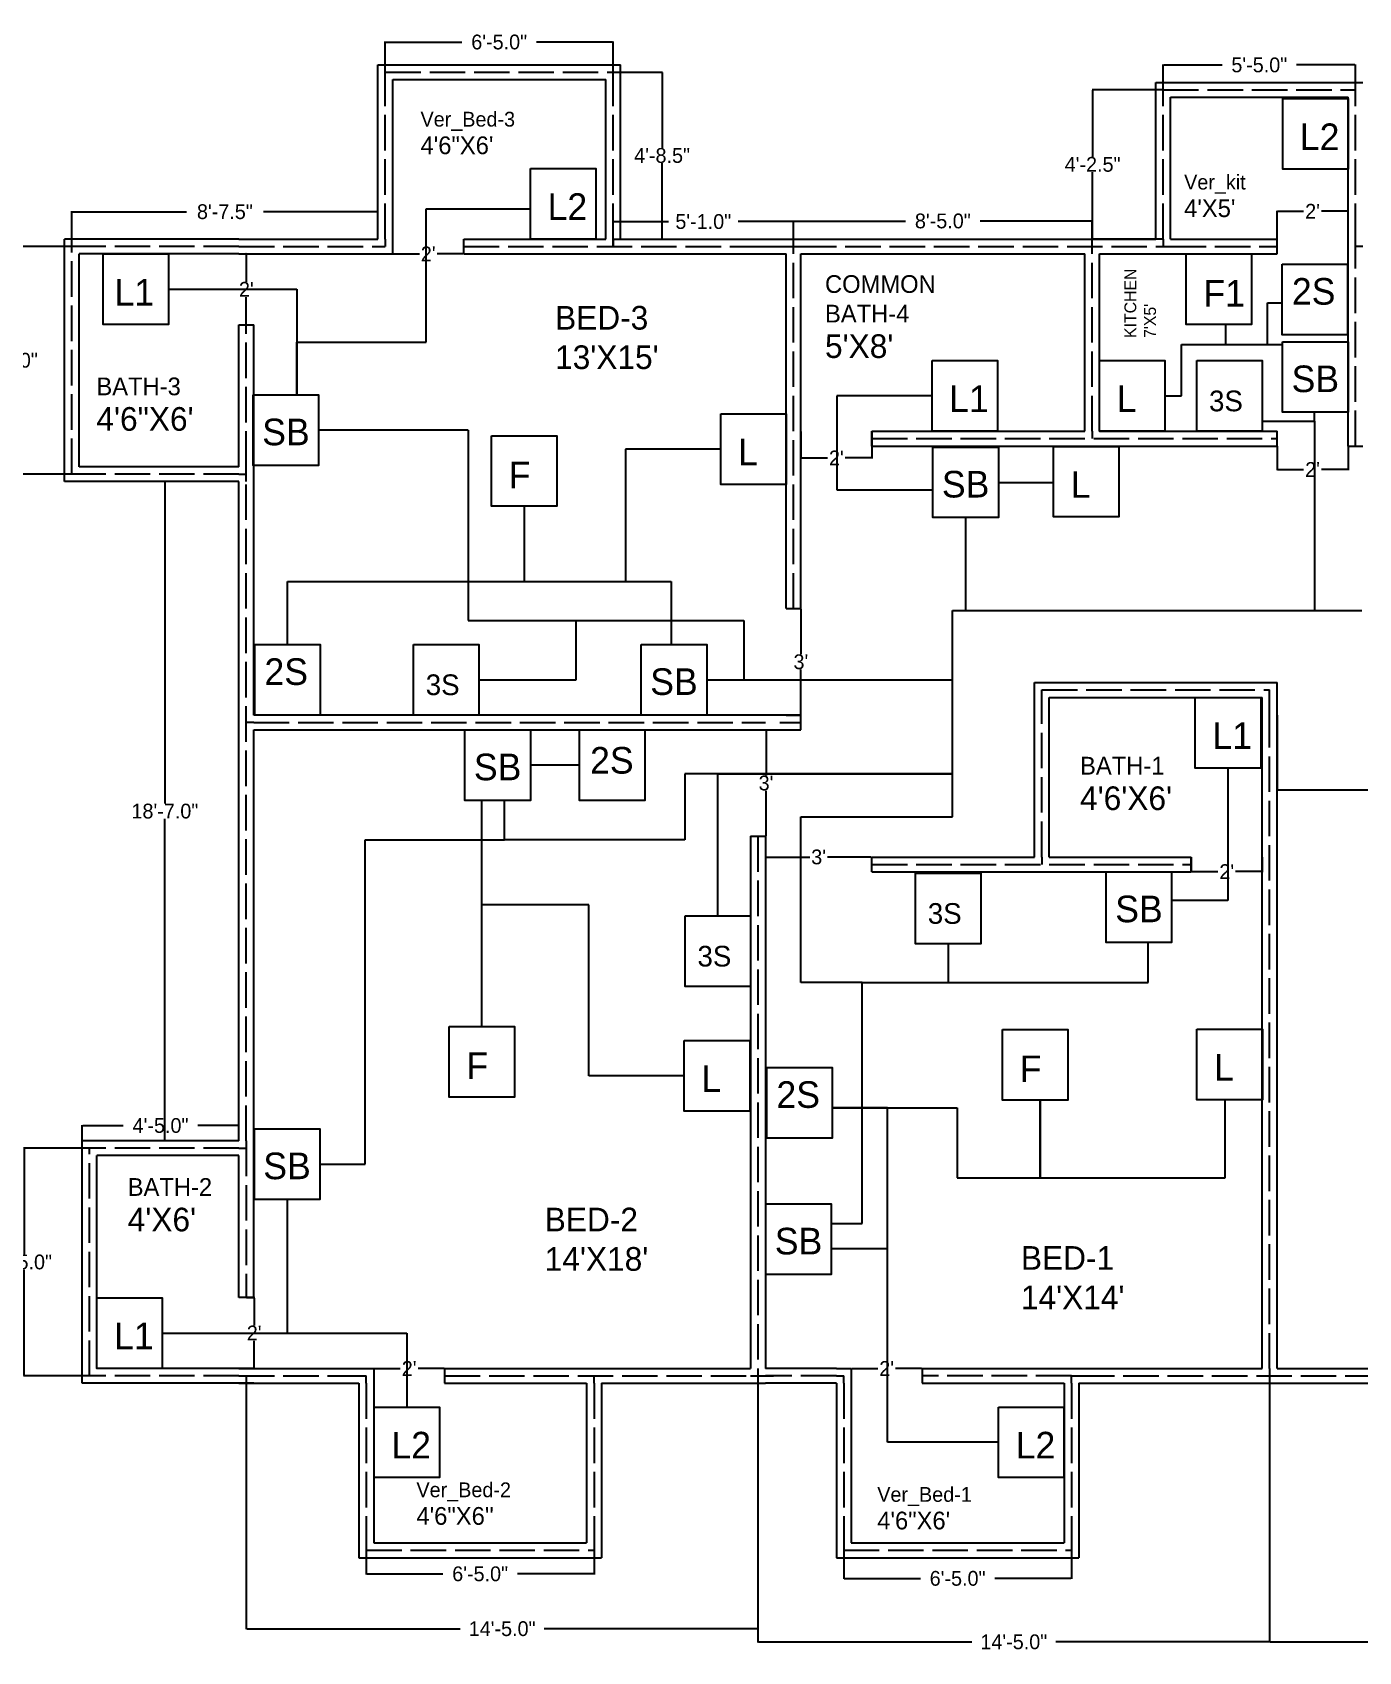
# Model space of a CAD drawing. Header units: inches. Extents: x -538 to 1044, y -54 to 797.
# Drawn here: x 0 to 449, y -43 to 504 of the extents above; entities that cross this region are included whole.
import ezdxf

# ---------------------------------------------------------------- set-up
doc = ezdxf.new("R2010")
doc.units = ezdxf.units.IN
doc.header["$MEASUREMENT"] = 0
doc.linetypes.add('ACAD_ISO02W100', pattern=[15, 12, -3])
doc.layers.add('Layer1', color=170, linetype='Continuous')
doc.dimstyles.get("Standard").update_dxf_attribs({"dimtxt": 5, "dimasz": 0.18, "dimexe": 0.18, "dimexo": 0.0625, "dimgap": 0.09, "dimtad": 0, "dimtih": 1, "dimtoh": 1, "dimdec": 1, "dimzin": 0, "dimdsep": 46, "dimlunit": 3, "dimtxsty": 'Standard', "dimcen": 0.09, "dimaunit": 1, "dimadec": 0, "dimazin": 0, "dimtfac": 1, "dimtdec": 1, "dimtofl": 0, "dimtmove": 0, "dimatfit": 3, "dimfxl": 1, "dimtolj": 1, "dimtzin": 0, "dimarcsym": 0})

# ---------------------------------------------------------------- blocks, each defined once
blk = doc.blocks.new('*D1')
at = {"color": 0, "lineweight": -2}
for p, q in [((115.55, 52.57), (115.55, 52.69)), ((115.73, 52.51), (124.54, 52.51)), ((139.37, 52.51), (130.55, 52.51)), ((139.55, 52.57), (139.55, 52.69))]:
    blk.add_line(p, q, dxfattribs=at)
at = {"color": 0}
for points in [[(115.73, 52.54), (115.73, 52.48), (115.55, 52.51)], [(139.37, 52.54), (139.37, 52.48), (139.55, 52.51)]]:
    blk.add_solid(points, dxfattribs=at)
at = {"layer": 'Defpoints', "color": 0}
for p in [(115.55, 52.51), (139.55, 52.51), (139.55, 52.51)]:
    blk.add_point(p, dxfattribs=at)
at = {"color": 0, "insert": (127.55, 52.51), "char_height": 5, "attachment_point": 5}
blk.add_mtext("\\A1;2'", dxfattribs=at)
blk = doc.blocks.new('*D2')
at = {"color": 0, "lineweight": -2}
for p, q in [((276.99, 52.45), (276.99, 52.33)), ((277.17, 52.51), (285.99, 52.51)), ((300.81, 52.51), (292, 52.51)), ((300.99, 52.57), (300.99, 52.69))]:
    blk.add_line(p, q, dxfattribs=at)
at = {"color": 0}
for points in [[(277.17, 52.54), (277.17, 52.48), (276.99, 52.51)], [(300.81, 52.54), (300.81, 52.48), (300.99, 52.51)]]:
    blk.add_solid(points, dxfattribs=at)
at = {"layer": 'Defpoints', "color": 0}
for p in [(276.99, 52.51), (300.99, 52.51), (300.99, 52.51)]:
    blk.add_point(p, dxfattribs=at)
at = {"color": 0, "insert": (288.99, 52.51), "char_height": 5, "attachment_point": 5}
blk.add_mtext("\\A1;2'", dxfattribs=at)
blk = doc.blocks.new('*D3')
at = {"color": 0, "lineweight": -2}
for p, q in [((72.55, 76.51), (75.32, 76.51)), ((75.14, 76.33), (75.14, 67.1)), ((75.14, 52.69), (75.14, 61.92)), ((72.55, 52.51), (75.32, 52.51))]:
    blk.add_line(p, q, dxfattribs=at)
at = {"color": 0}
for points in [[(75.11, 76.33), (75.17, 76.33), (75.14, 76.51)], [(75.11, 52.69), (75.17, 52.69), (75.14, 52.51)]]:
    blk.add_solid(points, dxfattribs=at)
at = {"layer": 'Defpoints', "color": 0}
for p in [(72.49, 76.51), (72.49, 52.51), (75.14, 52.51)]:
    blk.add_point(p, dxfattribs=at)
at = {"color": 0, "insert": (75.14, 64.51), "char_height": 5, "attachment_point": 5}
blk.add_mtext("\\A1;2'", dxfattribs=at)
blk = doc.blocks.new('*D4')
at = {"color": 0, "lineweight": -2}
for p, q in [((274.49, -9.05), (274.49, -18.68)), ((351.49, -9.05), (351.49, -18.68)), ((274.67, -18.5), (300.4, -18.5)), ((351.31, -18.5), (325.58, -18.5))]:
    blk.add_line(p, q, dxfattribs=at)
at = {"color": 0}
for points in [[(274.67, -18.47), (274.67, -18.53), (274.49, -18.5)], [(351.31, -18.47), (351.31, -18.53), (351.49, -18.5)]]:
    blk.add_solid(points, dxfattribs=at)
at = {"layer": 'Defpoints', "color": 0}
for p in [(274.49, -8.99), (351.49, -8.99), (351.49, -18.5)]:
    blk.add_point(p, dxfattribs=at)
at = {"color": 0, "insert": (312.99, -18.5), "char_height": 5, "attachment_point": 5}
blk.add_mtext('\\A1;6\'-5.0"', dxfattribs=at)
blk = doc.blocks.new('*D5')
at = {"color": 0, "lineweight": -2}
for p, q in [((113.05, -9.05), (113.05, -17.15)), ((190.05, -9.05), (190.05, -17.15)), ((113.23, -16.97), (138.96, -16.97)), ((189.87, -16.97), (164.14, -16.97))]:
    blk.add_line(p, q, dxfattribs=at)
at = {"color": 0}
for points in [[(113.23, -16.94), (113.23, -17), (113.05, -16.97)], [(189.87, -16.94), (189.87, -17), (190.05, -16.97)]]:
    blk.add_solid(points, dxfattribs=at)
at = {"layer": 'Defpoints', "color": 0}
for p in [(113.05, -8.99), (190.05, -8.99), (190.05, -16.97)]:
    blk.add_point(p, dxfattribs=at)
at = {"color": 0, "insert": (151.55, -16.97), "char_height": 5, "attachment_point": 5}
blk.add_mtext('\\A1;6\'-5.0"', dxfattribs=at)
blk = doc.blocks.new('*D6')
at = {"color": 0, "lineweight": -2}
for p, q in [((19.43, 127.01), (-2.83, 127.01)), ((-2.65, 126.83), (-2.65, 91.1)), ((-2.65, 50.19), (-2.65, 85.92)), ((19.43, 50.01), (-2.83, 50.01))]:
    blk.add_line(p, q, dxfattribs=at)
at = {"color": 0}
for points in [[(-2.68, 126.83), (-2.62, 126.83), (-2.65, 127.01)], [(-2.68, 50.19), (-2.62, 50.19), (-2.65, 50.01)]]:
    blk.add_solid(points, dxfattribs=at)
at = {"layer": 'Defpoints', "color": 0}
for p in [(-2.65, 127.01), (19.49, 127.01), (19.49, 50.01)]:
    blk.add_point(p, dxfattribs=at)
at = {"color": 0, "insert": (-2.65, 88.51), "char_height": 5, "attachment_point": 5}
blk.add_mtext('\\A1;6\'-5.0"', dxfattribs=at)
blk = doc.blocks.new('*D12')
at = {"color": 0, "lineweight": -2}
for p, q in [((639.49, 49.95), (639.49, -40.11)), ((418.49, -39.87), (418.49, -39.75)), ((418.67, -39.93), (514.74, -39.93)), ((639.31, -39.93), (543.25, -39.93))]:
    blk.add_line(p, q, dxfattribs=at)
at = {"color": 0}
for points in [[(418.67, -39.9), (418.67, -39.96), (418.49, -39.93)], [(639.31, -39.9), (639.31, -39.96), (639.49, -39.93)]]:
    blk.add_solid(points, dxfattribs=at)
at = {"layer": 'Defpoints', "color": 0}
for p in [(639.49, 50.01), (418.49, -39.93), (418.49, -39.93)]:
    blk.add_point(p, dxfattribs=at)
at = {"color": 0, "insert": (528.99, -39.93), "char_height": 5, "attachment_point": 5}
blk.add_mtext('\\A1;18\'-5.0"', dxfattribs=at)
blk = doc.blocks.new('*D14')
at = {"color": 0, "lineweight": -2}
for p, q in [((72.49, 49.95), (72.49, -35.7)), ((245.49, 49.95), (245.49, -35.7)), ((72.67, -35.52), (144.74, -35.52)), ((245.31, -35.52), (173.25, -35.52))]:
    blk.add_line(p, q, dxfattribs=at)
at = {"color": 0}
for points in [[(72.67, -35.49), (72.67, -35.55), (72.49, -35.52)], [(245.31, -35.49), (245.31, -35.55), (245.49, -35.52)]]:
    blk.add_solid(points, dxfattribs=at)
at = {"layer": 'Defpoints', "color": 0}
for p in [(72.49, 50.01), (245.49, 50.01), (245.49, -35.52)]:
    blk.add_point(p, dxfattribs=at)
at = {"color": 0, "insert": (158.99, -35.52), "char_height": 5, "attachment_point": 5}
blk.add_mtext('\\A1;14\'-5.0"', dxfattribs=at)
blk = doc.blocks.new('*D15')
at = {"color": 0, "lineweight": -2}
for p, q in [((418.49, 49.95), (418.49, -40.15)), ((245.49, -35.58), (245.49, -40.15)), ((245.67, -39.97), (317.74, -39.97)), ((418.31, -39.97), (346.25, -39.97))]:
    blk.add_line(p, q, dxfattribs=at)
at = {"color": 0}
for points in [[(245.67, -39.94), (245.67, -40), (245.49, -39.97)], [(418.31, -39.94), (418.31, -40), (418.49, -39.97)]]:
    blk.add_solid(points, dxfattribs=at)
at = {"layer": 'Defpoints', "color": 0}
for p in [(418.49, 50.01), (245.49, -35.52), (418.49, -39.97)]:
    blk.add_point(p, dxfattribs=at)
at = {"color": 0, "insert": (331.99, -39.97), "char_height": 5, "attachment_point": 5}
blk.add_mtext('\\A1;14\'-5.0"', dxfattribs=at)
blk = doc.blocks.new('*D16')
at = {"color": 0, "lineweight": -2}
for p, q in [((16.99, 129.57), (16.99, 134.85)), ((17.17, 134.67), (30.9, 134.67)), ((69.81, 134.67), (56.08, 134.67)), ((69.99, 129.57), (69.99, 134.85))]:
    blk.add_line(p, q, dxfattribs=at)
at = {"color": 0}
for points in [[(17.17, 134.7), (17.17, 134.64), (16.99, 134.67)], [(69.81, 134.7), (69.81, 134.64), (69.99, 134.67)]]:
    blk.add_solid(points, dxfattribs=at)
at = {"layer": 'Defpoints', "color": 0}
for p in [(69.99, 134.67), (16.99, 129.51), (69.99, 129.51)]:
    blk.add_point(p, dxfattribs=at)
at = {"color": 0, "insert": (43.49, 134.67), "char_height": 5, "attachment_point": 5}
blk.add_mtext('\\A1;4\'-5.0"', dxfattribs=at)
blk = doc.blocks.new('*D17')
at = {"color": 0, "lineweight": -2}
for p, q in [((69.93, 352.51), (44.78, 352.51)), ((44.96, 352.33), (44.96, 243.6)), ((44.96, 129.69), (44.96, 238.42)), ((69.93, 129.51), (44.78, 129.51))]:
    blk.add_line(p, q, dxfattribs=at)
at = {"color": 0}
for points in [[(44.93, 352.33), (44.99, 352.33), (44.96, 352.51)], [(44.93, 129.69), (44.99, 129.69), (44.96, 129.51)]]:
    blk.add_solid(points, dxfattribs=at)
at = {"layer": 'Defpoints', "color": 0}
for p in [(44.96, 352.51), (69.99, 352.51), (69.99, 129.51)]:
    blk.add_point(p, dxfattribs=at)
at = {"color": 0, "insert": (44.96, 241.01), "char_height": 5, "attachment_point": 5}
blk.add_mtext('\\A1;18\'-7.0"', dxfattribs=at)
blk = doc.blocks.new('*D18')
at = {"color": 0, "lineweight": -2}
for p, q in [((13.43, 432.01), (-7.63, 432.01)), ((-7.45, 431.83), (-7.45, 396.1)), ((-7.45, 355.19), (-7.45, 390.92)), ((13.43, 355.01), (-7.63, 355.01))]:
    blk.add_line(p, q, dxfattribs=at)
at = {"color": 0}
for points in [[(-7.48, 431.83), (-7.42, 431.83), (-7.45, 432.01)], [(-7.48, 355.19), (-7.42, 355.19), (-7.45, 355.01)]]:
    blk.add_solid(points, dxfattribs=at)
at = {"layer": 'Defpoints', "color": 0}
for p in [(-7.45, 432.01), (13.49, 432.01), (13.49, 355.01)]:
    blk.add_point(p, dxfattribs=at)
at = {"color": 0, "insert": (-7.45, 393.51), "char_height": 5, "attachment_point": 5}
blk.add_mtext('\\A1;6\'-5.0"', dxfattribs=at)
blk = doc.blocks.new('*D19')
at = {"color": 0, "lineweight": -2}
for p, q in [((13.49, 432.07), (13.49, 443.94)), ((13.67, 443.76), (52.24, 443.76)), ((116.81, 443.76), (78.25, 443.76)), ((116.99, 434.57), (116.99, 443.94))]:
    blk.add_line(p, q, dxfattribs=at)
at = {"color": 0}
for points in [[(13.67, 443.79), (13.67, 443.73), (13.49, 443.76)], [(116.81, 443.79), (116.81, 443.73), (116.99, 443.76)]]:
    blk.add_solid(points, dxfattribs=at)
at = {"layer": 'Defpoints', "color": 0}
for p in [(116.99, 443.76), (116.99, 434.51), (13.49, 432.01)]:
    blk.add_point(p, dxfattribs=at)
at = {"color": 0, "insert": (65.24, 443.76), "char_height": 5, "attachment_point": 5}
blk.add_mtext('\\A1;8\'-7.5"', dxfattribs=at)
blk = doc.blocks.new('*D20')
at = {"color": 0, "lineweight": -2}
for p, q in [((119.49, 491.07), (119.49, 501.33)), ((119.67, 501.15), (145.4, 501.15)), ((196.31, 501.15), (170.58, 501.15)), ((196.49, 491.07), (196.49, 501.33))]:
    blk.add_line(p, q, dxfattribs=at)
at = {"color": 0}
for points in [[(119.67, 501.18), (119.67, 501.12), (119.49, 501.15)], [(196.31, 501.18), (196.31, 501.12), (196.49, 501.15)]]:
    blk.add_solid(points, dxfattribs=at)
at = {"layer": 'Defpoints', "color": 0}
for p in [(196.49, 501.15), (119.49, 491.01), (196.49, 491.01)]:
    blk.add_point(p, dxfattribs=at)
at = {"color": 0, "insert": (157.99, 501.15), "char_height": 5, "attachment_point": 5}
blk.add_mtext('\\A1;6\'-5.0"', dxfattribs=at)
blk = doc.blocks.new('*D21')
at = {"color": 0, "lineweight": -2}
for p, q in [((196.49, 432.07), (196.49, 440.6)), ((196.67, 440.42), (215.24, 440.42)), ((257.31, 440.42), (238.75, 440.42)), ((257.49, 432.07), (257.49, 440.6))]:
    blk.add_line(p, q, dxfattribs=at)
at = {"color": 0}
for points in [[(196.67, 440.45), (196.67, 440.39), (196.49, 440.42)], [(257.31, 440.45), (257.31, 440.39), (257.49, 440.42)]]:
    blk.add_solid(points, dxfattribs=at)
at = {"layer": 'Defpoints', "color": 0}
for p in [(257.49, 440.42), (196.49, 432.01), (257.49, 432.01)]:
    blk.add_point(p, dxfattribs=at)
at = {"color": 0, "insert": (226.99, 440.42), "char_height": 5, "attachment_point": 5}
blk.add_mtext('\\A1;5\'-1.0"', dxfattribs=at)
blk = doc.blocks.new('*D22')
at = {"color": 0, "lineweight": -2}
for p, q in [((196.55, 491.01), (213.25, 491.01)), ((213.07, 490.83), (213.07, 465.35)), ((213.07, 434.69), (213.07, 460.17)), ((196.55, 434.51), (213.25, 434.51))]:
    blk.add_line(p, q, dxfattribs=at)
at = {"color": 0}
for points in [[(213.04, 490.83), (213.1, 490.83), (213.07, 491.01)], [(213.04, 434.69), (213.1, 434.69), (213.07, 434.51)]]:
    blk.add_solid(points, dxfattribs=at)
at = {"layer": 'Defpoints', "color": 0}
for p in [(196.49, 491.01), (213.07, 491.01), (196.49, 434.51)]:
    blk.add_point(p, dxfattribs=at)
at = {"color": 0, "insert": (213.07, 462.76), "char_height": 5, "attachment_point": 5}
blk.add_mtext('\\A1;4\'-8.5"', dxfattribs=at)
blk = doc.blocks.new('*D23')
at = {"color": 0, "lineweight": -2}
for p, q in [((257.49, 434.57), (257.49, 440.8)), ((257.67, 440.62), (295.4, 440.62)), ((358.31, 440.62), (320.58, 440.62)), ((358.49, 432.07), (358.49, 440.8))]:
    blk.add_line(p, q, dxfattribs=at)
at = {"color": 0}
for points in [[(257.67, 440.65), (257.67, 440.59), (257.49, 440.62)], [(358.31, 440.65), (358.31, 440.59), (358.49, 440.62)]]:
    blk.add_solid(points, dxfattribs=at)
at = {"layer": 'Defpoints', "color": 0}
for p in [(358.49, 440.62), (257.49, 434.51), (358.49, 432.01)]:
    blk.add_point(p, dxfattribs=at)
at = {"color": 0, "insert": (307.99, 440.62), "char_height": 5, "attachment_point": 5}
blk.add_mtext('\\A1;8\'-5.0"', dxfattribs=at)
blk = doc.blocks.new('*D24')
at = {"color": 0, "lineweight": -2}
for p, q in [((382.43, 485.01), (358.46, 485.01)), ((358.64, 484.83), (358.64, 462.35)), ((358.64, 434.69), (358.64, 457.17)), ((382.43, 434.51), (358.46, 434.51))]:
    blk.add_line(p, q, dxfattribs=at)
at = {"color": 0}
for points in [[(358.61, 484.83), (358.67, 484.83), (358.64, 485.01)], [(358.61, 434.69), (358.67, 434.69), (358.64, 434.51)]]:
    blk.add_solid(points, dxfattribs=at)
at = {"layer": 'Defpoints', "color": 0}
for p in [(358.64, 485.01), (382.49, 485.01), (382.49, 434.51)]:
    blk.add_point(p, dxfattribs=at)
at = {"color": 0, "insert": (358.64, 459.76), "char_height": 5, "attachment_point": 5}
blk.add_mtext('\\A1;4\'-2.5"', dxfattribs=at)
blk = doc.blocks.new('*D25')
at = {"color": 0, "lineweight": -2}
for p, q in [((382.49, 484.9), (382.49, 493.58)), ((382.67, 493.4), (402.4, 493.4)), ((447.31, 493.4), (427.58, 493.4)), ((447.49, 484.9), (447.49, 493.58))]:
    blk.add_line(p, q, dxfattribs=at)
at = {"color": 0}
for points in [[(382.67, 493.43), (382.67, 493.37), (382.49, 493.4)], [(447.31, 493.43), (447.31, 493.37), (447.49, 493.4)]]:
    blk.add_solid(points, dxfattribs=at)
at = {"layer": 'Defpoints', "color": 0}
for p in [(447.49, 493.4), (382.49, 484.83), (447.49, 484.83)]:
    blk.add_point(p, dxfattribs=at)
at = {"color": 0, "insert": (414.99, 493.4), "char_height": 5, "attachment_point": 5}
blk.add_mtext('\\A1;5\'-5.0"', dxfattribs=at)
blk = doc.blocks.new('*D26')
at = {"color": 0, "lineweight": -2}
for p, q in [((255.05, 309.51), (260.17, 309.51)), ((259.99, 309.33), (259.99, 294.1)), ((259.99, 273.69), (259.99, 288.92)), ((255.05, 273.51), (260.17, 273.51))]:
    blk.add_line(p, q, dxfattribs=at)
at = {"color": 0}
for points in [[(259.96, 309.33), (260.02, 309.33), (259.99, 309.51)], [(259.96, 273.69), (260.02, 273.69), (259.99, 273.51)]]:
    blk.add_solid(points, dxfattribs=at)
at = {"layer": 'Defpoints', "color": 0}
for p in [(254.99, 309.51), (254.99, 273.51), (259.99, 273.51)]:
    blk.add_point(p, dxfattribs=at)
at = {"color": 0, "insert": (259.99, 291.51), "char_height": 5, "attachment_point": 5}
blk.add_mtext("\\A1;3'", dxfattribs=at)
blk = doc.blocks.new('*D27')
at = {"color": 0, "lineweight": -2}
for p, q in [((72.43, 429.51), (72.31, 429.51)), ((72.49, 429.33), (72.49, 420.1)), ((72.49, 405.69), (72.49, 414.92)), ((72.55, 405.51), (72.67, 405.51))]:
    blk.add_line(p, q, dxfattribs=at)
at = {"color": 0}
for points in [[(72.46, 429.33), (72.52, 429.33), (72.49, 429.51)], [(72.46, 405.69), (72.52, 405.69), (72.49, 405.51)]]:
    blk.add_solid(points, dxfattribs=at)
at = {"layer": 'Defpoints', "color": 0}
for p in [(72.49, 429.51), (72.49, 429.51), (72.49, 405.51)]:
    blk.add_point(p, dxfattribs=at)
at = {"color": 0, "insert": (72.49, 417.51), "char_height": 5, "attachment_point": 5}
blk.add_mtext("\\A1;2'", dxfattribs=at)
blk = doc.blocks.new('*D28')
at = {"color": 0, "lineweight": -2}
for p, q in [((121.99, 429.57), (121.99, 429.69)), ((122.17, 429.51), (130.99, 429.51)), ((145.81, 429.51), (137, 429.51)), ((145.99, 429.57), (145.99, 429.69))]:
    blk.add_line(p, q, dxfattribs=at)
at = {"color": 0}
for points in [[(122.17, 429.54), (122.17, 429.48), (121.99, 429.51)], [(145.81, 429.54), (145.81, 429.48), (145.99, 429.51)]]:
    blk.add_solid(points, dxfattribs=at)
at = {"layer": 'Defpoints', "color": 0}
for p in [(121.99, 429.51), (145.99, 429.51), (145.99, 429.51)]:
    blk.add_point(p, dxfattribs=at)
at = {"color": 0, "insert": (133.99, 429.51), "char_height": 5, "attachment_point": 5}
blk.add_mtext("\\A1;2'", dxfattribs=at)
blk = doc.blocks.new('*D29')
at = {"color": 0, "lineweight": -2}
for p, q in [((247.99, 225.45), (247.99, 225.33)), ((248.17, 225.51), (262.99, 225.51)), ((283.81, 225.51), (269, 225.51)), ((283.99, 225.45), (283.99, 225.33))]:
    blk.add_line(p, q, dxfattribs=at)
at = {"color": 0}
for points in [[(248.17, 225.54), (248.17, 225.48), (247.99, 225.51)], [(283.81, 225.54), (283.81, 225.48), (283.99, 225.51)]]:
    blk.add_solid(points, dxfattribs=at)
at = {"layer": 'Defpoints', "color": 0}
for p in [(247.99, 225.51), (247.99, 225.51), (283.99, 225.51)]:
    blk.add_point(p, dxfattribs=at)
at = {"color": 0, "insert": (265.99, 225.51), "char_height": 5, "attachment_point": 5}
blk.add_mtext("\\A1;3'", dxfattribs=at)
blk = doc.blocks.new('*D30')
at = {"color": 0, "lineweight": -2}
for p, q in [((391.99, 225.44), (391.99, 220.39)), ((415.99, 225.44), (415.99, 220.39)), ((392.17, 220.57), (400.99, 220.57)), ((415.81, 220.57), (407, 220.57))]:
    blk.add_line(p, q, dxfattribs=at)
at = {"color": 0}
for points in [[(392.17, 220.6), (392.17, 220.54), (391.99, 220.57)], [(415.81, 220.6), (415.81, 220.54), (415.99, 220.57)]]:
    blk.add_solid(points, dxfattribs=at)
at = {"layer": 'Defpoints', "color": 0}
for p in [(391.99, 225.51), (415.99, 225.51), (415.99, 220.57)]:
    blk.add_point(p, dxfattribs=at)
at = {"color": 0, "insert": (403.99, 220.57), "char_height": 5, "attachment_point": 5}
blk.add_mtext("\\A1;2'", dxfattribs=at)
blk = doc.blocks.new('*D31')
at = {"color": 0, "lineweight": -2}
for p, q in [((243.05, 268.51), (248.39, 268.51)), ((248.21, 268.33), (248.21, 253.1)), ((248.21, 232.69), (248.21, 247.92)), ((243.05, 232.51), (248.39, 232.51))]:
    blk.add_line(p, q, dxfattribs=at)
at = {"color": 0}
for points in [[(248.18, 268.33), (248.24, 268.33), (248.21, 268.51)], [(248.18, 232.69), (248.24, 232.69), (248.21, 232.51)]]:
    blk.add_solid(points, dxfattribs=at)
at = {"layer": 'Defpoints', "color": 0}
for p in [(242.99, 268.51), (248.21, 268.51), (242.99, 232.51)]:
    blk.add_point(p, dxfattribs=at)
at = {"color": 0, "insert": (248.21, 250.51), "char_height": 5, "attachment_point": 5}
blk.add_mtext("\\A1;3'", dxfattribs=at)
blk = doc.blocks.new('*D32')
at = {"color": 0, "lineweight": -2}
for p, q in [((259.99, 369.45), (259.99, 360.3)), ((283.99, 369.45), (283.99, 360.3)), ((260.17, 360.48), (268.99, 360.48)), ((283.81, 360.48), (275, 360.48))]:
    blk.add_line(p, q, dxfattribs=at)
at = {"color": 0}
for points in [[(260.17, 360.51), (260.17, 360.45), (259.99, 360.48)], [(283.81, 360.51), (283.81, 360.45), (283.99, 360.48)]]:
    blk.add_solid(points, dxfattribs=at)
at = {"layer": 'Defpoints', "color": 0}
for p in [(259.99, 369.51), (283.99, 369.51), (259.99, 360.48)]:
    blk.add_point(p, dxfattribs=at)
at = {"color": 0, "insert": (271.99, 360.48), "char_height": 5, "attachment_point": 5}
blk.add_mtext("\\A1;2'", dxfattribs=at)
blk = doc.blocks.new('*D33')
at = {"color": 0, "lineweight": -2}
for p, q in [((420.99, 364.45), (420.99, 356.41)), ((444.99, 364.45), (444.99, 356.41)), ((421.17, 356.59), (429.99, 356.59)), ((444.81, 356.59), (436, 356.59))]:
    blk.add_line(p, q, dxfattribs=at)
at = {"color": 0}
for points in [[(421.17, 356.62), (421.17, 356.56), (420.99, 356.59)], [(444.81, 356.62), (444.81, 356.56), (444.99, 356.59)]]:
    blk.add_solid(points, dxfattribs=at)
at = {"layer": 'Defpoints', "color": 0}
for p in [(420.99, 364.51), (444.99, 364.51), (444.99, 356.59)]:
    blk.add_point(p, dxfattribs=at)
at = {"color": 0, "insert": (432.99, 356.59), "char_height": 5, "attachment_point": 5}
blk.add_mtext("\\A1;2'", dxfattribs=at)
blk = doc.blocks.new('*D34')
at = {"color": 0, "lineweight": -2}
for p, q in [((420.99, 273.45), (420.99, 248.09)), ((516.99, 273.45), (516.99, 248.09)), ((421.17, 248.27), (465.99, 248.27)), ((516.81, 248.27), (472, 248.27))]:
    blk.add_line(p, q, dxfattribs=at)
at = {"color": 0}
for points in [[(421.17, 248.3), (421.17, 248.24), (420.99, 248.27)], [(516.81, 248.3), (516.81, 248.24), (516.99, 248.27)]]:
    blk.add_solid(points, dxfattribs=at)
at = {"layer": 'Defpoints', "color": 0}
for p in [(420.99, 273.51), (516.99, 273.51), (420.99, 248.27)]:
    blk.add_point(p, dxfattribs=at)
at = {"color": 0, "insert": (468.99, 248.27), "char_height": 5, "attachment_point": 5}
blk.add_mtext("\\A1;8'", dxfattribs=at)
blk = doc.blocks.new('*D35')
at = {"color": 0, "lineweight": -2}
for p, q in [((420.99, 434.57), (420.99, 444.1)), ((421.17, 443.92), (429.99, 443.92)), ((444.81, 443.92), (436, 443.92)), ((444.99, 434.57), (444.99, 444.1))]:
    blk.add_line(p, q, dxfattribs=at)
at = {"color": 0}
for points in [[(421.17, 443.95), (421.17, 443.89), (420.99, 443.92)], [(444.81, 443.95), (444.81, 443.89), (444.99, 443.92)]]:
    blk.add_solid(points, dxfattribs=at)
at = {"layer": 'Defpoints', "color": 0}
for p in [(444.99, 443.92), (420.99, 434.51), (444.99, 434.51)]:
    blk.add_point(p, dxfattribs=at)
at = {"color": 0, "insert": (432.99, 443.92), "char_height": 5, "attachment_point": 5}
blk.add_mtext("\\A1;2'", dxfattribs=at)

msp = doc.modelspace()

# ---------------------------------------------------------------- linework, layer by layer
for p, q in [((116.99, 493.51), (198.99, 493.51)), ((116.99, 434.51), (116.99, 493.51)), ((198.99, 434.51), (198.99, 493.51)), ((121.99, 488.51), (193.99, 488.51)), ((121.99, 429.51), (121.99, 488.51)), ((193.99, 434.51), (193.99, 488.51)), ((379.99, 487.51), (449.99, 487.51)), ((379.99, 434.51), (379.99, 487.51)), ((384.99, 482.51), (444.99, 482.51)), ((384.99, 434.51), (384.99, 482.51)), ((444.99, 434.51), (444.99, 482.51)), ((447.49, 482.51), (447.49, 485.01)), ((10.99, 352.51), (10.99, 434.51)), ((69.99, 434.51), (10.99, 434.51)), ((69.99, 434.51), (116.99, 434.51)), ((119.49, 434.51), (119.49, 432.01)), ((145.99, 434.51), (193.99, 434.51)), ((145.99, 429.51), (145.99, 434.51)), ((196.49, 434.51), (196.49, 432.01)), ((198.99, 434.51), (247.99, 434.51)), ((247.99, 434.51), (259.99, 434.51)), ((259.99, 434.51), (379.99, 434.51)), ((382.49, 434.51), (382.49, 432.01)), ((384.99, 434.51), (420.99, 434.51)), ((420.99, 429.51), (420.99, 434.51)), ((444.99, 364.51), (444.99, 434.51)), ((15.99, 357.51), (15.99, 429.51)), ((69.99, 429.51), (15.99, 429.51)), ((69.99, 429.51), (121.99, 429.51)), ((116.99, 432.01), (119.49, 432.01)), ((145.99, 429.51), (247.99, 429.51)), ((247.99, 432.01), (259.99, 432.01)), ((247.99, 429.51), (254.99, 429.51)), ((254.99, 309.51), (254.99, 429.51)), ((257.49, 429.51), (257.49, 432.01)), ((259.99, 309.51), (259.99, 429.51)), ((259.99, 429.51), (355.99, 429.51)), ((355.99, 369.51), (355.99, 429.51)), ((358.49, 429.51), (358.49, 432.01)), ((360.99, 369.51), (360.99, 429.51)), ((360.99, 429.51), (420.99, 429.51)), ((379.99, 432.01), (384.99, 432.01)), ((449.99, 432.01), (447.49, 432.01)), ((69.99, 357.51), (69.99, 405.51)), ((69.99, 405.51), (69.99, 405.51)), ((69.99, 405.51), (74.99, 405.51)), ((74.99, 273.51), (74.99, 405.51)), ((283.99, 364.51), (283.99, 369.51)), ((283.99, 369.51), (355.99, 369.51)), ((358.49, 369.51), (358.49, 367.01)), ((360.99, 369.51), (420.99, 369.51)), ((420.99, 364.51), (420.99, 369.51)), ((283.99, 364.51), (420.99, 364.51)), ((444.99, 364.51), (449.99, 364.51)), ((69.99, 357.51), (15.99, 357.51)), ((72.49, 352.51), (72.49, 357.51)), ((69.99, 352.51), (10.99, 352.51)), ((69.99, 355.01), (72.49, 355.01)), ((69.99, 129.51), (69.99, 352.51)), ((254.99, 309.51), (259.99, 309.51)), ((338.99, 284.51), (420.99, 284.51)), ((338.99, 273.51), (338.99, 284.51)), ((343.99, 279.51), (415.99, 279.51)), ((343.99, 273.51), (343.99, 279.51)), ((415.99, 273.51), (415.99, 279.51)), ((420.99, 273.51), (420.99, 284.51)), ((74.99, 271.01), (72.49, 271.01)), ((259.99, 273.51), (74.99, 273.51)), ((74.99, 268.51), (259.99, 268.51)), ((74.99, 268.51), (247.99, 268.51)), ((74.99, 76.51), (74.99, 268.51)), ((247.99, 268.51), (259.99, 268.51)), ((252.89, 271.01), (259.99, 271.01)), ((259.99, 268.51), (259.99, 273.51)), ((338.99, 225.51), (338.99, 273.51)), ((343.99, 225.51), (343.99, 273.51)), ((415.99, 52.51), (415.99, 273.51)), ((420.99, 52.51), (420.99, 273.51)), ((242.99, 232.51), (247.99, 232.51)), ((242.99, 232.51), (242.99, 52.51)), ((247.99, 232.51), (247.99, 52.51)), ((283.99, 225.51), (338.99, 225.51)), ((283.99, 220.51), (283.99, 225.51)), ((341.49, 225.51), (341.49, 223.01)), ((343.99, 225.51), (391.99, 225.51)), ((391.99, 220.51), (391.99, 225.51)), ((283.99, 220.51), (391.99, 220.51)), ((16.99, 47.51), (16.99, 129.51)), ((69.99, 129.51), (16.99, 129.51)), ((69.99, 127.01), (72.49, 127.01)), ((21.99, 52.51), (21.99, 124.51)), ((69.99, 124.51), (21.99, 124.51)), ((69.99, 76.51), (69.99, 124.51)), ((74.99, 76.51), (69.99, 76.51)), ((74.99, 52.51), (21.99, 52.51)), ((69.99, 52.51), (115.55, 52.51)), ((110.55, 50.01), (113.05, 50.01)), ((113.05, 47.51), (113.05, 50.01)), ((115.55, 52.51), (115.55, -6.49)), ((139.55, 52.51), (242.99, 52.51)), ((139.55, 52.51), (139.55, 47.51)), ((190.05, 47.51), (190.05, 50.01)), ((242.99, 50.01), (250.71, 50.01)), ((245.49, 52.51), (245.49, 50.01)), ((271.99, 52.51), (247.99, 52.51)), ((271.99, 52.51), (276.99, 52.51)), ((271.99, 50.01), (274.49, 50.01)), ((274.49, 47.51), (274.49, 50.01)), ((276.99, 52.51), (276.99, -6.49)), ((300.99, 52.51), (415.99, 52.51)), ((300.99, 52.51), (300.99, 47.51)), ((351.49, 47.51), (351.49, 50.01)), ((351.49, 50.01), (353.99, 50.01)), ((418.49, 52.51), (418.49, 50.01)), ((420.99, 52.51), (636.99, 52.51)), ((21.99, 47.51), (16.99, 47.51)), ((74.99, 47.51), (21.99, 47.51)), ((69.99, 47.51), (110.55, 47.51)), ((110.55, 47.51), (110.55, -11.49)), ((139.55, 47.51), (187.55, 47.51)), ((187.55, 47.51), (187.55, -6.49)), ((192.55, 47.51), (247.99, 47.51)), ((192.55, 47.51), (192.55, -11.49)), ((271.99, 47.51), (247.99, 47.51)), ((271.99, 47.51), (271.99, -11.49)), ((300.99, 47.51), (348.99, 47.51)), ((348.99, 47.51), (348.99, -6.49)), ((353.99, 47.51), (641.99, 47.51)), ((353.99, 47.51), (353.99, -11.49)), ((115.55, -6.49), (187.55, -6.49)), ((276.99, -6.49), (348.99, -6.49)), ((110.55, -11.49), (192.55, -11.49)), ((271.99, -11.49), (353.99, -11.49))]:
    msp.add_line(p, q)
at = {"linetype": 'ACAD_ISO02W100'}
for p, q in [((119.49, 491.01), (196.49, 491.01)), ((119.49, 434.51), (119.49, 491.01)), ((196.49, 434.51), (196.49, 491.01)), ((382.49, 485.01), (447.49, 485.01)), ((382.49, 434.51), (382.49, 485.01)), ((447.49, 434.51), (447.49, 482.51)), ((447.49, 364.51), (447.49, 434.51)), ((13.49, 355.01), (13.49, 432.01)), ((69.99, 432.01), (13.49, 432.01)), ((69.99, 432.01), (116.99, 432.01)), ((145.99, 432.01), (247.99, 432.01)), ((257.49, 309.51), (257.49, 429.51)), ((259.99, 432.01), (379.99, 432.01)), ((358.49, 369.51), (358.49, 429.51)), ((384.99, 432.01), (420.99, 432.01)), ((72.49, 357.51), (72.49, 405.51)), ((283.99, 367.01), (420.99, 367.01)), ((69.99, 355.01), (13.49, 355.01)), ((72.49, 129.51), (72.49, 352.51)), ((341.49, 282.01), (418.49, 282.01)), ((341.49, 273.51), (341.49, 282.01)), ((418.49, 273.51), (418.49, 282.01)), ((74.99, 271.01), (247.99, 271.01)), ((341.49, 225.51), (341.49, 273.51)), ((418.49, 52.51), (418.49, 273.51)), ((245.49, 232.51), (245.49, 52.51)), ((283.99, 223.01), (391.99, 223.01)), ((19.49, 50.01), (19.49, 127.01)), ((69.99, 127.01), (19.49, 127.01)), ((72.49, 129.51), (72.49, 76.51)), ((69.99, 50.01), (19.49, 50.01)), ((69.99, 50.01), (110.55, 50.01)), ((139.55, 50.01), (242.99, 50.01)), ((271.99, 50.01), (247.99, 50.01)), ((351.49, 50.01), (300.99, 50.01)), ((353.99, 50.01), (641.99, 50.01)), ((113.05, 47.51), (113.05, -8.99)), ((190.05, 47.51), (190.05, -8.99)), ((274.49, 47.51), (274.49, -8.99)), ((351.49, 47.51), (351.49, -8.99)), ((113.05, -8.99), (190.05, -8.99)), ((274.49, -8.99), (351.49, -8.99))]:
    msp.add_line(p, q, dxfattribs=at)
at = {"color": 1}
for p, q in [((133.3, 444.78), (168.55, 444.78)), ((133.3, 399.7), (133.3, 444.78)), ((46.17, 417.56), (89.59, 417.56)), ((89.59, 417.56), (89.59, 381.84)), ((417.79, 398.82), (417.79, 412.92)), ((417.79, 412.92), (422.74, 412.92)), ((403.7, 398.82), (403.7, 405.6)), ((89.59, 381.84), (89.59, 399.7)), ((89.59, 399.7), (133.3, 399.7)), ((388.74, 381.45), (388.74, 398.82)), ((388.74, 398.82), (403.7, 398.82)), ((403.7, 398.82), (422.87, 398.82)), ((304.34, 381.45), (272.18, 381.45)), ((272.18, 381.45), (272.18, 349.68)), ((383.09, 381.45), (388.74, 381.45)), ((232.94, 363.49), (200.69, 363.49)), ((200.69, 363.49), (200.69, 318.74)), ((326.76, 352.23), (345.39, 352.23)), ((272.18, 349.68), (304.64, 349.68)), ((166.43, 344.13), (166.43, 318.74)), ((86.41, 297.4), (86.41, 318.74)), ((86.41, 318.74), (216.17, 318.74)), ((216.17, 318.74), (216.17, 297.4)), ((185.16, 256.58), (168.52, 256.58)), ((404.4, 255.58), (404.4, 210.77)), ((152.16, 168.21), (152.16, 244.65)), ((188.35, 209.31), (152.16, 209.31)), ((188.35, 151.45), (188.35, 209.31)), ((404.4, 210.77), (385.36, 210.77)), ((220.56, 151.45), (188.35, 151.45)), ((340.93, 117), (340.93, 143.3)), ((340.93, 143.3), (340.93, 117)), ((403.42, 117), (403.42, 143.38)), ((289.26, 140.72), (270.57, 140.72)), ((270.57, 140.72), (289.26, 140.72)), ((289.26, 92.95), (289.26, 140.72)), ((289.26, 140.72), (312.83, 140.72)), ((312.83, 140.72), (312.83, 117)), ((312.83, 117), (340.93, 117)), ((340.93, 117), (403.42, 117)), ((86.26, 109.72), (86.26, 64.45)), ((289.26, 92.95), (270.26, 92.95)), ((289.26, 27.54), (289.26, 92.95)), ((44.07, 64.45), (84.43, 64.45)), ((84.43, 64.45), (86.26, 64.45)), ((86.26, 64.45), (126.79, 64.45)), ((126.79, 64.45), (126.79, 39.48)), ((326.83, 27.54), (289.26, 27.54))]:
    msp.add_line(p, q, dxfattribs=at)
at = {"color": 5}
for p, q in [((415.94, 372.9), (433.66, 372.9)), ((433.66, 372.9), (433.66, 375.93)), ((433.66, 372.9), (433.66, 308.91)), ((147.53, 369.9), (96.94, 369.9)), ((147.53, 369.9), (147.53, 305.55)), ((315.7, 340.29), (315.7, 308.91)), ((311.22, 239.06), (311.22, 308.91)), ((311.22, 308.91), (449.64, 308.91)), ((147.53, 305.55), (184.03, 305.55)), ((184.03, 285.45), (184.03, 305.55)), ((184.03, 305.55), (240.72, 305.55)), ((240.72, 305.55), (240.72, 285.45)), ((151.1, 285.45), (184.03, 285.45)), ((228.15, 285.45), (311.22, 285.45)), ((311.22, 253.62), (220.73, 253.62)), ((220.73, 253.62), (220.73, 231.33)), ((231.92, 205.6), (231.92, 253.62)), ((231.92, 253.62), (311.22, 253.62)), ((159.77, 231.33), (159.77, 244.65)), ((259.93, 183.07), (259.93, 239.06)), ((259.93, 239.06), (311.22, 239.06)), ((112.69, 121.66), (112.69, 231.33)), ((112.69, 231.33), (159.77, 231.33)), ((220.73, 231.33), (159.77, 231.33)), ((309.8, 196.15), (309.8, 183.07)), ((377.42, 183.07), (377.42, 196.63)), ((280.67, 183.07), (259.93, 183.07)), ((280.67, 101.52), (280.67, 183.07)), ((280.67, 183.07), (377.42, 183.07)), ((97.32, 121.66), (112.69, 121.66)), ((270.26, 101.52), (280.67, 101.52))]:
    msp.add_line(p, q, dxfattribs=at)
for points in [[(422.91, 482.02), (445.02, 482.02), (445.02, 458.13), (422.91, 458.13)], [(168.55, 458.4), (190.67, 458.4), (190.67, 434.51), (168.55, 434.51)], [(24.05, 429.5), (46.17, 429.5), (46.17, 405.62), (24.05, 405.62)], [(390.28, 429.49), (412.4, 429.49), (412.4, 405.6), (390.28, 405.6)], [(422.74, 426.01), (444.86, 426.01), (444.86, 402.12), (422.74, 402.12)], [(422.87, 399.81), (444.99, 399.81), (444.99, 375.93), (422.87, 375.93)], [(304.34, 393.4), (326.46, 393.4), (326.46, 369.51), (304.34, 369.51)], [(360.97, 393.4), (383.09, 393.4), (383.09, 369.51), (360.97, 369.51)], [(393.82, 393.4), (415.94, 393.4), (415.94, 369.51), (393.82, 369.51)], [(74.82, 381.84), (96.94, 381.84), (96.94, 357.96), (74.82, 357.96)], [(232.94, 375.43), (255.05, 375.43), (255.05, 351.55), (232.94, 351.55)], [(155.37, 368.01), (177.49, 368.01), (177.49, 344.13), (155.37, 344.13)], [(304.64, 364.17), (326.76, 364.17), (326.76, 340.29), (304.64, 340.29)], [(345.39, 364.41), (367.51, 364.41), (367.51, 340.53), (345.39, 340.53)], [(75.36, 297.4), (97.47, 297.4), (97.47, 273.51), (75.36, 273.51)], [(128.98, 297.4), (151.1, 297.4), (151.1, 273.51), (128.98, 273.51)], [(206.03, 297.4), (228.15, 297.4), (228.15, 273.51), (206.03, 273.51)], [(393.34, 279.46), (415.46, 279.46), (415.46, 255.58), (393.34, 255.58)], [(146.4, 268.54), (168.52, 268.54), (168.52, 244.65), (146.4, 244.65)], [(185.16, 268.53), (207.28, 268.53), (207.28, 244.64), (185.16, 244.64)], [(298.74, 220.04), (320.86, 220.04), (320.86, 196.15), (298.74, 196.15)], [(363.25, 220.52), (385.36, 220.52), (385.36, 196.63), (363.25, 196.63)], [(220.86, 205.6), (242.98, 205.6), (242.98, 181.71), (220.86, 181.71)], [(141.1, 168.21), (163.22, 168.21), (163.22, 144.33), (141.1, 144.33)], [(328.19, 167.19), (350.31, 167.19), (350.31, 143.3), (328.19, 143.3)], [(393.9, 167.27), (416.02, 167.27), (416.02, 143.38), (393.9, 143.38)], [(220.56, 163.4), (242.68, 163.4), (242.68, 139.51), (220.56, 139.51)], [(248.45, 154.34), (270.57, 154.34), (270.57, 130.45), (248.45, 130.45)], [(75.2, 133.6), (97.32, 133.6), (97.32, 109.72), (75.2, 109.72)], [(248.14, 108.16), (270.26, 108.16), (270.26, 84.27), (248.14, 84.27)], [(21.95, 76.4), (44.07, 76.4), (44.07, 52.51), (21.95, 52.51)], [(115.73, 39.48), (137.85, 39.48), (137.85, 15.59), (115.73, 15.59)], [(326.83, 39.48), (348.95, 39.48), (348.95, 15.59), (326.83, 15.59)]]:
    msp.add_lwpolyline(points, close=True)

# ---------------------------------------------------------------- texts
at = {"attachment_point": 1}
for s, insert, char_height, width in [('{\\H0.8333x;Ver_Bed-3}\\P4\'6"X6\'', (131.39, 477.57), 6, 23.5967), ("{\\H0.8333x;Ver_kit\\P}4'X5'", (389.58, 456.29), 6, 34.1369), ("{\\H0.75x;COMMON BATH-4}\\P5'X8'", (268.15, 422.31), 8, 33.2695), ("{\\C0;BED-3\\P13'X15'}", (176.89, 411.9), 8, 66.9062), ('{\\H0.75x;BATH-3}\\P4\'6"X6\'', (21.8, 387.69), 8, 22.7802), ("{\\H0.75x;BATH-1}\\P4'6'X6'", (354.39, 259.4), 8, 39.0072), ("{\\H0.75x;BATH-2}\\P4'X6'", (32.39, 116.9), 8, 36.3003), ("BED-2\\P\\pt24;14'X18'", (173.39, 106.9), 8, 75.3564), ("BED-1\\P14'X14'", (334.39, 93.9), 8, 67.4684), ('{\\H0.8333x;Ver_Bed-2\\P}4\'6"X6\'\'', (130.01, 13.97), 6, 32.2025), ('{\\H0.8333x;Ver_Bed-1}\\P4\'6"X6\'', (285.82, 12.42), 6, 23.9232)]:
    msp.add_mtext(s, dxfattribs=dict(at, insert=insert, char_height=char_height, width=width))
at = {"insert": (369.39, 401.07), "char_height": 4, "width": 42.7322, "attachment_point": 1, "rotation": 90}
msp.add_mtext("{\\C0;KITCHEN\\P7'X5'}", dxfattribs=at)
at = {"layer": 'Layer1', "attachment_point": 1}
for s, insert, char_height, width in [('{\\C0;L2}', (428.7, 473.62), 9, 8.265), ('{\\C0;L2}', (174.35, 450), 9, 8.265), ('{\\C0;L1}', (27.94, 421.03), 9, 8.265), ('{\\C0;F1}', (396.08, 420.66), 9, 8.265), ('{\\C0;2S}', (426.01, 421.33), 9, 14.5975), ('{\\C0;SB}', (425.91, 391.75), 9, 8.265), ('{\\C0;L1}', (310.14, 385), 9, 8.265), ('{\\C0;L}', (366.77, 385), 9, 8.265), ('{\\C0;3S}', (397.99, 383.27), 7, 18.4274), ('{\\C0;SB}', (77.86, 373.78), 9, 8.265), ('{\\C0;L}', (238.73, 367.03), 9, 8.265), ('{\\C0;F}', (161.17, 359.18), 9, 8.265), ('{\\C0;SB}', (307.67, 356.11), 9, 8.265), ('{\\C0;L}', (351.19, 356.01), 9, 8.265), ('{\\C0;2S}', (78.63, 292.72), 9, 14.5975), ('{\\C0;3S}', (133.15, 287.27), 7, 18.4274), ('{\\C0;SB}', (209.06, 289.33), 9, 8.265), ('{\\C0;L1}', (399.14, 271.07), 9, 8.265), ('{\\C0;SB}', (149.43, 260.47), 9, 8.265), ('{\\C0;2S}', (188.72, 262.72), 9, 14.5975), ('{\\C0;3S}', (302.9, 209.91), 7, 18.4274), ('{\\C0;SB}', (366.28, 212.45), 9, 8.265), ('{\\C0;3S}', (225.03, 195.47), 7, 18.4274), ('{\\C0;F}', (146.9, 159.39), 9, 8.265), ('{\\C0;L}', (399.7, 158.87), 9, 8.265), ('{\\C0;L}', (226.36, 155), 9, 8.265), ('{\\C0;F}', (333.99, 158.36), 9, 8.265), ('{\\C0;2S}', (251.73, 149.66), 9, 14.5975), ('{\\C0;SB}', (78.23, 125.54), 9, 8.265), ('{\\C0;SB}', (251.17, 100.09), 9, 8.265), ('{\\C0;L1}', (27.75, 68), 9, 8.265), ('{\\C0;L2}', (121.53, 31.08), 9, 8.265), ('{\\C0;L2}', (332.63, 31.08), 9, 8.265)]:
    msp.add_mtext(s, dxfattribs=dict(at, insert=insert, char_height=char_height, width=width))

# ---------------------------------------------------------------- dimensions: what is measured, and where the dimension line sits
at = {"color": 0}
for base, p1, p2, picture, middle in [((196.49, 501.15), (119.49, 491.01), (196.49, 491.01), '*D20', (157.99, 501.15)), ((447.49, 493.4), (382.49, 484.83), (447.49, 484.83), '*D25', (414.99, 493.4)), ((116.99, 443.76), (13.49, 432.01), (116.99, 434.51), '*D19', (65.24, 443.76)), ((257.49, 440.42), (196.49, 432.01), (257.49, 432.01), '*D21', (226.99, 440.42)), ((358.49, 440.62), (257.49, 434.51), (358.49, 432.01), '*D23', (307.99, 440.62)), ((444.99, 443.92), (420.99, 434.51), (444.99, 434.51), '*D35', (432.99, 443.92)), ((145.99, 429.51), (121.99, 429.51), (145.99, 429.51), '*D28', (133.99, 429.51)), ((259.99, 360.48), (283.99, 369.51), (259.99, 369.51), '*D32', (271.99, 360.48)), ((444.99, 356.59), (420.99, 364.51), (444.99, 364.51), '*D33', (432.99, 356.59)), ((420.99, 248.27), (516.99, 273.51), (420.99, 273.51), '*D34', (468.99, 248.27)), ((247.99, 225.51), (283.99, 225.51), (247.99, 225.51), '*D29', (265.99, 225.51)), ((415.99, 220.57), (391.99, 225.51), (415.99, 225.51), '*D30', (403.99, 220.57)), ((69.99, 134.67), (16.99, 129.51), (69.99, 129.51), '*D16', (43.49, 134.67)), ((139.55, 52.51), (115.55, 52.51), (139.55, 52.51), '*D1', (127.55, 52.51)), ((300.99, 52.51), (276.99, 52.51), (300.99, 52.51), '*D2', (288.99, 52.51)), ((245.49, -35.52), (72.49, 50.01), (245.49, 50.01), '*D14', (158.99, -35.52)), ((418.49, -39.97), (245.49, -35.52), (418.49, 50.01), '*D15', (331.99, -39.97)), ((418.49, -39.93), (639.49, 50.01), (418.49, -39.93), '*D12', (528.99, -39.93)), ((190.05, -16.97), (113.05, -8.99), (190.05, -8.99), '*D5', (151.55, -16.97)), ((351.49, -18.5), (274.49, -8.99), (351.49, -8.99), '*D4', (312.99, -18.5))]:
    dim = msp.add_linear_dim(base=base, p1=p1, p2=p2, dimstyle='Standard', dxfattribs=at)
    dim.commit()
    dim.dimension.update_dxf_attribs({"geometry": picture, "text_midpoint": middle})
for base, p1, p2, picture, middle in [((213.07, 491.01), (196.49, 434.51), (196.49, 491.01), '*D22', (213.07, 462.76)), ((358.64, 485.01), (382.49, 434.51), (382.49, 485.01), '*D24', (358.64, 459.76)), ((-7.45, 432.01), (13.49, 355.01), (13.49, 432.01), '*D18', (-7.45, 393.51)), ((72.49, 429.51), (72.49, 405.51), (72.49, 429.51), '*D27', (72.49, 417.51)), ((44.96, 352.51), (69.99, 129.51), (69.99, 352.51), '*D17', (44.96, 241.01)), ((259.99, 273.51), (254.99, 309.51), (254.99, 273.51), '*D26', (259.99, 291.51)), ((248.21, 268.51), (242.99, 232.51), (242.99, 268.51), '*D31', (248.21, 250.51)), ((-2.65, 127.01), (19.49, 50.01), (19.49, 127.01), '*D6', (-2.65, 88.51)), ((75.14, 52.51), (72.49, 76.51), (72.49, 52.51), '*D3', (75.14, 64.51))]:
    dim = msp.add_linear_dim(base=base, p1=p1, p2=p2, angle=90, dimstyle='Standard', dxfattribs=at)
    dim.commit()
    dim.dimension.update_dxf_attribs({"geometry": picture, "text_midpoint": middle})

doc.saveas('drawing.dxf')
